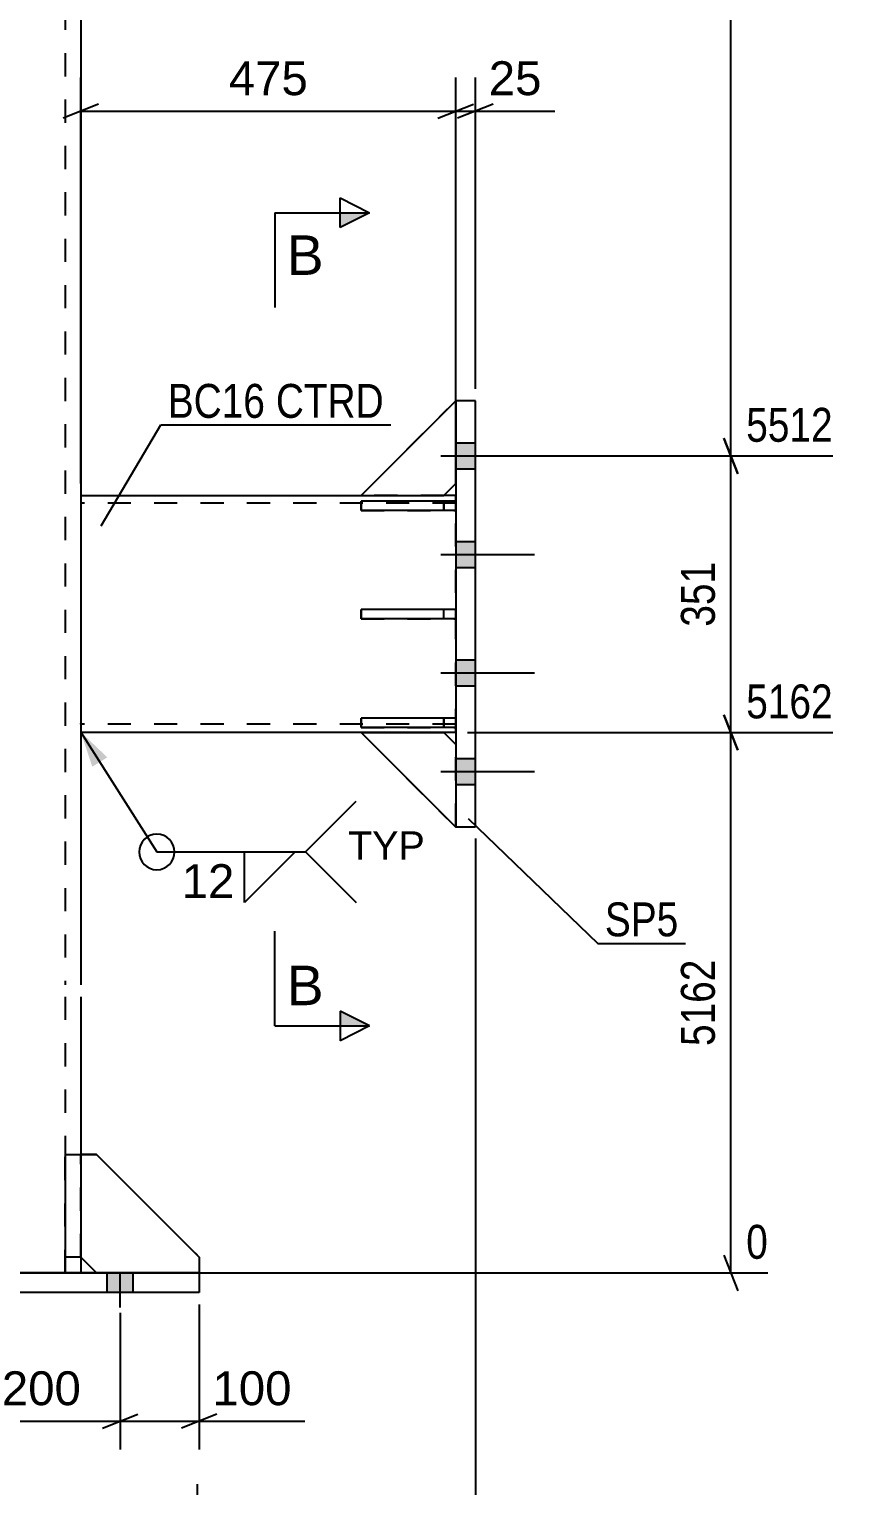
# Model space of a CAD drawing. Header units: millimetres. Extents: x 0 to 841, y 0 to 594.
# Drawn here: x 154.5 to 223, y 198.5 to 321.6 of the extents above; entities that cross this region are included whole.
import ezdxf

# ---------------------------------------------------------------- set-up
doc = ezdxf.new("R2010")
doc.units = ezdxf.units.MM
doc.linetypes.add('DXK_LINE_DOT2', pattern=[3.9198, 1.9599, -1.9599])
doc.styles.add('Arial', font='ARIAL.TTF', dxfattribs={"height": 0.2})
doc.styles.add('Arial Narrow', font='ARIALN.TTF', dxfattribs={"height": 0.2})

# ---------------------------------------------------------------- blocks, each defined once
blk = doc.blocks.new('Part-284928650-2686 - 2638')
at = {"color": 2, "linetype": 'Continuous'}
for p, q in [((158.86, 282.22), (158.86, 280.89)), ((158.86, 282.22), (182.53, 282.22)), ((190.53, 282.22), (189.53, 282.22)), ((158.86, 280.89), (158.86, 262.22)), ((158.86, 262.22), (190.53, 262.22))]:
    blk.add_line(p, q, dxfattribs=at)
at = {"color": 7, "linetype": 'DXK_LINE_DOT2'}
for p, q in [((189.53, 282.22), (182.53, 282.22)), ((190.53, 262.22), (190.53, 282.22)), ((190.53, 281.56), (158.86, 281.56)), ((158.86, 281.4), (158.86, 280.89)), ((158.86, 262.89), (158.86, 262.94)), ((190.53, 262.89), (158.86, 262.89))]:
    blk.add_line(p, q, dxfattribs=at)
blk = doc.blocks.new('Part-284928650-2775 - 2638')
at = {"color": 2, "linetype": 'Continuous'}
for p, q in [((157.53, 226.51), (157.53, 216.51)), ((157.53, 226.51), (158.86, 226.51)), ((158.86, 226.51), (158.86, 216.51)), ((158.86, 217.85), (157.53, 217.85)), ((157.53, 216.51), (158.86, 216.51))]:
    blk.add_line(p, q, dxfattribs=at)
blk = doc.blocks.new('Part-284928650-2776 - 2638')
at = {"color": 2, "linetype": 'Continuous'}
for p, q in [((160.19, 226.51), (158.86, 226.51)), ((168.86, 217.85), (160.19, 226.51)), ((160.19, 216.51), (158.86, 217.85)), ((168.86, 217.85), (168.86, 216.51))]:
    blk.add_line(p, q, dxfattribs=at)
at = {"color": 7, "linetype": 'DXK_LINE_DOT2'}
for p, q in [((158.86, 217.85), (158.86, 226.51)), ((168.86, 216.51), (160.19, 216.51))]:
    blk.add_line(p, q, dxfattribs=at)
blk = doc.blocks.new('Part-284928650-2761 - 2638')
at = {"color": 2, "linetype": 'Continuous'}
for p, q in [((190.53, 290.22), (182.53, 282.22)), ((189.53, 282.22), (190.53, 283.22)), ((182.53, 282.22), (189.53, 282.22))]:
    blk.add_line(p, q, dxfattribs=at)
at = {"color": 7, "linetype": 'DXK_LINE_DOT2'}
blk.add_line((190.53, 283.22), (190.53, 290.22), dxfattribs=at)
blk = doc.blocks.new('Part-284928650-2724 - 2638')
at = {"color": 7, "linetype": 'DXK_LINE_DOT2'}
for p, q in [((157.53, 216.51), (157.53, 226.51)), ((157.53, 226.51), (158.86, 226.51)), ((158.86, 226.51), (158.86, 216.51)), ((158.86, 217.85), (157.53, 217.85)), ((158.86, 216.51), (157.53, 216.51))]:
    blk.add_line(p, q, dxfattribs=at)
blk = doc.blocks.new('Part-284928650-2725 - 2638')
at = {"color": 7, "linetype": 'DXK_LINE_DOT2'}
for p, q in [((158.86, 217.85), (158.86, 226.51)), ((158.86, 226.51), (160.19, 226.51)), ((160.19, 226.51), (168.86, 217.85)), ((160.19, 216.51), (158.86, 217.85)), ((168.86, 217.85), (168.86, 216.51)), ((168.86, 216.51), (160.19, 216.51))]:
    blk.add_line(p, q, dxfattribs=at)
blk = doc.blocks.new('Bolt-284928650-2790 - 2638')
at = {"linetype": 'Continuous'}
for points in [[(123.29, 216.51), (121.09, 216.51), (121.09, 214.85), (123.29, 214.85)], [(123.29, 216.51), (121.09, 216.51), (121.09, 214.85), (123.29, 214.85)], [(123.29, 216.51), (121.09, 216.51), (121.09, 214.85), (123.29, 214.85)], [(123.29, 216.51), (121.09, 216.51), (121.09, 214.85), (123.29, 214.85)], [(136.63, 216.51), (134.43, 216.51), (134.43, 214.85), (136.63, 214.85)], [(136.63, 216.51), (134.43, 216.51), (134.43, 214.85), (136.63, 214.85)], [(149.96, 216.51), (147.76, 216.51), (147.76, 214.85), (149.96, 214.85)], [(149.96, 216.51), (147.76, 216.51), (147.76, 214.85), (149.96, 214.85)], [(163.29, 216.51), (161.09, 216.51), (161.09, 214.85), (163.29, 214.85)], [(163.29, 216.51), (161.09, 216.51), (161.09, 214.85), (163.29, 214.85)], [(163.29, 216.51), (161.09, 216.51), (161.09, 214.85), (163.29, 214.85)], [(163.29, 216.51), (161.09, 216.51), (161.09, 214.85), (163.29, 214.85)]]:
    blk.add_hatch(color=1, dxfattribs=at).paths.add_polyline_path(points)
at = {"color": 1, "linetype": 'Continuous'}
for p, q in [((121.09, 214.85), (121.09, 216.51)), ((121.09, 214.85), (121.09, 216.51)), ((121.09, 214.85), (121.09, 216.51)), ((121.09, 214.85), (121.09, 216.51)), ((122.19, 213.58), (122.19, 216.51)), ((122.19, 213.58), (122.19, 216.51)), ((122.19, 213.58), (122.19, 216.51)), ((122.19, 213.58), (122.19, 216.51)), ((123.29, 214.85), (123.29, 216.51)), ((123.29, 214.85), (123.29, 216.51)), ((123.29, 214.85), (123.29, 216.51)), ((123.29, 214.85), (123.29, 216.51)), ((134.43, 214.85), (134.43, 216.51)), ((134.43, 214.85), (134.43, 216.51)), ((135.53, 213.58), (135.53, 216.51)), ((135.53, 213.58), (135.53, 216.51)), ((136.63, 214.85), (136.63, 216.51)), ((136.63, 214.85), (136.63, 216.51)), ((147.76, 214.85), (147.76, 216.51)), ((147.76, 214.85), (147.76, 216.51)), ((148.86, 213.58), (148.86, 216.51)), ((148.86, 213.58), (148.86, 216.51)), ((149.96, 214.85), (149.96, 216.51)), ((149.96, 214.85), (149.96, 216.51)), ((161.09, 214.85), (161.09, 216.51)), ((161.09, 214.85), (161.09, 216.51)), ((161.09, 214.85), (161.09, 216.51)), ((161.09, 214.85), (161.09, 216.51)), ((162.19, 213.58), (162.19, 216.51)), ((162.19, 213.58), (162.19, 216.51)), ((162.19, 213.58), (162.19, 216.51)), ((162.19, 213.58), (162.19, 216.51)), ((163.29, 214.85), (163.29, 216.51)), ((163.29, 214.85), (163.29, 216.51)), ((163.29, 214.85), (163.29, 216.51)), ((163.29, 214.85), (163.29, 216.51))]:
    blk.add_line(p, q, dxfattribs=at)
blk = doc.blocks.new('Bolt-284928650-2796 - 2638')
at = {"linetype": 'Continuous'}
for points in [[(190.53, 286.66), (190.53, 284.46), (192.19, 284.46), (192.19, 286.66)], [(190.53, 286.66), (190.53, 284.46), (192.19, 284.46), (192.19, 286.66)], [(190.53, 286.66), (190.53, 284.46), (192.19, 284.46), (192.19, 286.66)], [(190.53, 278.32), (190.53, 276.12), (192.19, 276.12), (192.19, 278.32)], [(190.53, 278.32), (190.53, 276.12), (192.19, 276.12), (192.19, 278.32)], [(190.53, 268.32), (190.53, 266.12), (192.19, 266.12), (192.19, 268.32)], [(190.53, 268.32), (190.53, 266.12), (192.19, 266.12), (192.19, 268.32)], [(190.53, 259.99), (190.53, 257.79), (192.19, 257.79), (192.19, 259.99)], [(190.53, 259.99), (190.53, 257.79), (192.19, 257.79), (192.19, 259.99)], [(190.53, 259.99), (190.53, 257.79), (192.19, 257.79), (192.19, 259.99)]]:
    blk.add_hatch(color=1, dxfattribs=at).paths.add_polyline_path(points)
at = {"color": 1, "linetype": 'Continuous'}
for p, q in [((190.53, 286.66), (192.19, 286.66)), ((190.53, 286.66), (192.19, 286.66)), ((190.53, 286.66), (192.19, 286.66)), ((189.26, 285.56), (197.19, 285.56)), ((189.26, 285.56), (197.19, 285.56)), ((189.26, 285.56), (197.19, 285.56)), ((190.53, 284.46), (192.19, 284.46)), ((190.53, 284.46), (192.19, 284.46)), ((190.53, 284.46), (192.19, 284.46)), ((190.53, 278.32), (192.19, 278.32)), ((190.53, 278.32), (192.19, 278.32)), ((189.26, 277.22), (197.19, 277.22)), ((189.26, 277.22), (197.19, 277.22)), ((190.53, 276.12), (192.19, 276.12)), ((190.53, 276.12), (192.19, 276.12)), ((189.26, 267.22), (197.19, 267.22)), ((189.26, 267.22), (197.19, 267.22)), ((190.53, 268.32), (192.19, 268.32)), ((190.53, 268.32), (192.19, 268.32)), ((190.53, 266.12), (192.19, 266.12)), ((190.53, 266.12), (192.19, 266.12)), ((190.53, 259.99), (192.19, 259.99)), ((190.53, 259.99), (192.19, 259.99)), ((190.53, 259.99), (192.19, 259.99)), ((189.26, 258.89), (197.19, 258.89)), ((189.26, 258.89), (197.19, 258.89)), ((189.26, 258.89), (197.19, 258.89)), ((190.53, 257.79), (192.19, 257.79)), ((190.53, 257.79), (192.19, 257.79)), ((190.53, 257.79), (192.19, 257.79))]:
    blk.add_line(p, q, dxfattribs=at)
blk = doc.blocks.new('Part-284928650-2736 - 2638')
at = {"color": 2, "linetype": 'Continuous'}
for p, q in [((190.53, 290.22), (190.53, 254.22)), ((192.19, 290.22), (190.53, 290.22)), ((192.19, 254.22), (192.19, 290.22)), ((190.53, 254.22), (192.19, 254.22))]:
    blk.add_line(p, q, dxfattribs=at)
blk = doc.blocks.new('Part-284928650-2758 - 2638')
at = {"color": 7, "linetype": 'DXK_LINE_DOT2'}
for p, q in [((182.53, 262.18), (189.53, 262.18)), ((190.53, 254.18), (182.53, 262.18)), ((189.53, 262.18), (190.53, 261.18)), ((190.53, 261.18), (190.53, 254.18))]:
    blk.add_line(p, q, dxfattribs=at)
blk = doc.blocks.new('Part-284928650-2759 - 2638')
at = {"color": 2, "linetype": 'Continuous'}
for p, q in [((182.53, 262.18), (189.53, 262.18)), ((182.53, 262.18), (190.53, 254.18)), ((189.53, 262.18), (190.53, 261.18)), ((190.53, 254.18), (190.53, 254.22))]:
    blk.add_line(p, q, dxfattribs=at)
at = {"color": 7, "linetype": 'DXK_LINE_DOT2'}
blk.add_line((190.53, 254.22), (190.53, 261.18), dxfattribs=at)
blk = doc.blocks.new('Part-284928650-2760 - 2638')
at = {"color": 7, "linetype": 'DXK_LINE_DOT2'}
for p, q in [((190.53, 290.22), (182.53, 282.22)), ((190.53, 283.22), (190.53, 290.22)), ((189.53, 282.22), (190.53, 283.22)), ((182.53, 282.22), (189.53, 282.22))]:
    blk.add_line(p, q, dxfattribs=at)
blk = doc.blocks.new('Part-284928650-2801 - 2638')
at = {"color": 7, "linetype": 'DXK_LINE_DOT2'}
for p, q in [((157.53, 499.91), (157.53, 240.85)), ((157.53, 239.85), (157.53, 216.51)), ((158.86, 226.51), (158.86, 216.51)), ((158.86, 216.51), (125.53, 216.51))]:
    blk.add_line(p, q, dxfattribs=at)
at = {"color": 2, "linetype": 'Continuous'}
for p, q in [((158.86, 499.91), (158.86, 240.85)), ((158.86, 239.85), (158.86, 226.51))]:
    blk.add_line(p, q, dxfattribs=at)
blk = doc.blocks.new('Part-284928650-2806 - 2638')
at = {"color": 2, "linetype": 'Continuous'}
for p, q in [((115.53, 214.85), (115.53, 216.51)), ((115.53, 216.51), (168.86, 216.51)), ((168.86, 216.51), (168.86, 214.85)), ((168.86, 214.85), (115.53, 214.85))]:
    blk.add_line(p, q, dxfattribs=at)
blk = doc.blocks.new('Part-284928650-2821 - 2638')
at = {"color": 7, "linetype": 'DXK_LINE_DOT2'}
for p, q in [((190.53, 272.58), (182.53, 272.58)), ((182.53, 272.58), (182.53, 271.78)), ((189.53, 271.78), (189.53, 272.58)), ((190.53, 271.78), (190.53, 272.58)), ((182.53, 271.78), (190.53, 271.78))]:
    blk.add_line(p, q, dxfattribs=at)
blk = doc.blocks.new('Part-284928650-2822 - 2638')
at = {"color": 7, "linetype": 'DXK_LINE_DOT2'}
for p, q in [((190.53, 281.75), (182.53, 281.75)), ((182.53, 281.75), (182.53, 280.95)), ((182.53, 280.95), (190.53, 280.95)), ((189.53, 281.75), (189.53, 280.95)), ((190.53, 280.95), (190.53, 281.75))]:
    blk.add_line(p, q, dxfattribs=at)
blk = doc.blocks.new('Part-284928650-2823 - 2638')
at = {"color": 7, "linetype": 'DXK_LINE_DOT2'}
for p, q in [((190.53, 263.41), (182.53, 263.41)), ((182.53, 263.41), (182.53, 262.61)), ((182.53, 262.61), (190.53, 262.61)), ((189.53, 263.41), (189.53, 262.61)), ((190.53, 262.61), (190.53, 263.41))]:
    blk.add_line(p, q, dxfattribs=at)
blk = doc.blocks.new('Part-284928650-2824 - 2638')
at = {"color": 2, "linetype": 'Continuous'}
for p, q in [((190.53, 272.58), (182.53, 272.58)), ((182.53, 271.78), (182.53, 272.58)), ((190.53, 272.58), (190.53, 271.78)), ((190.53, 271.78), (182.53, 271.78))]:
    blk.add_line(p, q, dxfattribs=at)
at = {"color": 7, "linetype": 'DXK_LINE_DOT2'}
blk.add_line((189.53, 271.78), (189.53, 272.58), dxfattribs=at)
blk = doc.blocks.new('Part-284928650-2825 - 2638')
at = {"color": 2, "linetype": 'Continuous'}
for p, q in [((190.53, 281.75), (182.53, 281.75)), ((182.53, 280.95), (182.53, 281.75)), ((190.53, 280.95), (182.53, 280.95)), ((190.53, 281.75), (190.53, 280.95))]:
    blk.add_line(p, q, dxfattribs=at)
at = {"color": 7, "linetype": 'DXK_LINE_DOT2'}
blk.add_line((189.53, 280.95), (189.53, 281.75), dxfattribs=at)
blk = doc.blocks.new('Part-284928650-2826 - 2638')
at = {"color": 2, "linetype": 'Continuous'}
for p, q in [((190.53, 263.41), (182.53, 263.41)), ((182.53, 262.61), (182.53, 263.41)), ((190.53, 262.61), (182.53, 262.61)), ((190.53, 263.41), (190.53, 262.61))]:
    blk.add_line(p, q, dxfattribs=at)
at = {"color": 7, "linetype": 'DXK_LINE_DOT2'}
blk.add_line((189.53, 262.61), (189.53, 263.41), dxfattribs=at)
blk = doc.blocks.new('StraightDimension-284928650-2840 - 2638')
at = {"color": 7, "linetype": 'Continuous'}
for p, q in [((190.53, 283.22), (190.53, 317.55)), ((192.19, 291.22), (192.19, 317.55)), ((189.03, 314.1), (192.03, 315.3)), ((193.69, 315.3), (190.69, 314.1)), ((190.53, 314.7), (192.19, 314.7)), ((192.19, 314.7), (198.89, 314.7)), ((192.19, 314.7), (198.89, 314.7))]:
    blk.add_line(p, q, dxfattribs=at)
at = {"color": 0}
blk.add_wipeout([(198.37, 315.45), (198.37, 319.65), (192.72, 319.65), (192.72, 315.45)], dxfattribs=at)
at = {"color": 3, "style": 'Arial'}
blk.add_text('25', height=2.865, dxfattribs=at).set_placement((193.32, 316.05))
blk = doc.blocks.new('StraightDimension-284928650-2848 - 2638')
at = {"color": 7, "linetype": 'Continuous'}
for p, q in [((158.86, 283.22), (158.86, 317.55)), ((190.53, 283.22), (190.53, 317.55)), ((160.36, 315.3), (157.36, 314.1)), ((189.03, 314.1), (192.03, 315.3)), ((158.86, 314.7), (190.53, 314.7))]:
    blk.add_line(p, q, dxfattribs=at)
at = {"color": 0}
blk.add_wipeout([(178.63, 315.45), (178.63, 319.65), (170.76, 319.65), (170.76, 315.45)], dxfattribs=at)
at = {"color": 3, "style": 'Arial'}
blk.add_text('475', height=2.865, dxfattribs=at).set_placement((171.36, 316.05))
blk = doc.blocks.new('StraightDimension-284928650-2955 - 2638')
at = {"color": 7, "linetype": 'Continuous'}
for p, q in [((70.98, 260.72), (69.78, 263.72)), ((92.86, 262.22), (61.77, 262.22)), ((70.38, 216.51), (70.38, 262.22)), ((69.78, 218.01), (70.98, 215.01)), ((167.86, 216.51), (67.25, 216.51))]:
    blk.add_line(p, q, dxfattribs=at)
at = {"color": 0}
blk.add_wipeout([(69.63, 243.63), (65.43, 243.63), (65.43, 235.11), (69.63, 235.11)], dxfattribs=at)
at = {"color": 3, "style": 'Arial Narrow'}
blk.add_text('5162', height=2.863, rotation=90.0002, dxfattribs=at).set_placement((69.03, 235.71))
at = {"color": 0, "linetype": 'Continuous'}
for points in [[(69.68, 262.82), (69.68, 267.02), (61.17, 267.02), (61.17, 262.82)], [(69.68, 217.11), (69.68, 221.31), (66.65, 221.31), (66.65, 217.11)]]:
    blk.add_wipeout(points, dxfattribs=at)
at = {"color": 3, "linetype": 'Continuous', "style": 'Arial Narrow'}
for s, height, p in [('5162', 2.863, (61.77, 263.42)), ('0', 2.86, (67.25, 217.71))]:
    blk.add_text(s, height=height, dxfattribs=at).set_placement(p)
blk = doc.blocks.new('StraightDimension-284928650-2962 - 2638')
at = {"color": 7, "linetype": 'Continuous'}
for p, q in [((214.37, 260.68), (213.17, 263.68)), ((191.53, 262.18), (222.38, 262.18)), ((213.77, 216.51), (213.77, 262.18)), ((213.17, 218.01), (214.37, 215.01)), ((116.53, 216.51), (216.89, 216.51))]:
    blk.add_line(p, q, dxfattribs=at)
at = {"color": 0}
blk.add_wipeout([(213.02, 243.6), (208.82, 243.6), (208.82, 235.09), (213.02, 235.09)], dxfattribs=at)
at = {"color": 3, "style": 'Arial Narrow'}
blk.add_text('5162', height=2.863, rotation=90.0002, dxfattribs=at).set_placement((212.42, 235.69))
at = {"color": 0, "linetype": 'Continuous'}
for points in [[(222.98, 262.78), (222.98, 266.98), (214.47, 266.98), (214.47, 262.78)], [(217.49, 217.11), (217.49, 221.31), (214.47, 221.31), (214.47, 217.11)]]:
    blk.add_wipeout(points, dxfattribs=at)
at = {"color": 3, "linetype": 'Continuous', "style": 'Arial Narrow'}
for s, height, p in [('5162', 2.863, (215.07, 263.38)), ('0', 2.86, (215.07, 217.71))]:
    blk.add_text(s, height=height, dxfattribs=at).set_placement(p)
blk = doc.blocks.new('StraightDimension-284928650-2969 - 2638')
at = {"color": 7, "linetype": 'Continuous'}
for p, q in [((214.37, 284.06), (213.17, 287.06)), ((193.19, 285.56), (222.38, 285.56)), ((213.77, 262.18), (213.77, 285.56)), ((213.17, 263.68), (214.37, 260.68)), ((191.53, 262.18), (222.38, 262.18))]:
    blk.add_line(p, q, dxfattribs=at)
at = {"color": 0}
blk.add_wipeout([(213.02, 277.21), (208.82, 277.21), (208.82, 270.53), (213.02, 270.53)], dxfattribs=at)
at = {"color": 3, "style": 'Arial Narrow'}
blk.add_text('351', height=2.863, rotation=90.0002, dxfattribs=at).set_placement((212.42, 271.13))
at = {"color": 0, "linetype": 'Continuous'}
blk.add_wipeout([(222.98, 286.16), (222.98, 290.36), (214.47, 290.36), (214.47, 286.16)], dxfattribs=at)
at = {"color": 3, "linetype": 'Continuous', "style": 'Arial Narrow'}
blk.add_text('5512', height=2.863, dxfattribs=at).set_placement((215.07, 286.76))
blk = doc.blocks.new('StraightDimension-284928650-2977 - 2638')
at = {"color": 7, "linetype": 'Continuous'}
for p, q in [((213.77, 285.56), (213.77, 474.89)), ((213.17, 287.06), (214.37, 284.06)), ((193.19, 285.56), (222.38, 285.56))]:
    blk.add_line(p, q, dxfattribs=at)
blk = doc.blocks.new('StraightDimension-284928650-3039 - 2638')
at = {"color": 7, "linetype": 'Continuous'}
for p, q in [((148.86, 213.13), (148.86, 201.58)), ((162.19, 213.13), (162.19, 201.58)), ((150.36, 204.58), (147.36, 203.38)), ((160.69, 203.38), (163.69, 204.58)), ((148.86, 203.98), (162.19, 203.98))]:
    blk.add_line(p, q, dxfattribs=at)
at = {"color": 0}
blk.add_wipeout([(159.46, 204.73), (159.46, 208.93), (151.59, 208.93), (151.59, 204.73)], dxfattribs=at)
at = {"color": 3, "style": 'Arial'}
blk.add_text('200', height=2.865, dxfattribs=at).set_placement((152.19, 205.33))
blk = doc.blocks.new('StraightDimension-284928650-3046 - 2638')
at = {"color": 7, "linetype": 'Continuous'}
for p, q in [((162.19, 213.13), (162.19, 201.58)), ((168.86, 213.85), (168.86, 201.58)), ((160.69, 203.38), (163.69, 204.58)), ((170.36, 204.58), (167.36, 203.38)), ((162.19, 203.98), (168.86, 203.98)), ((168.86, 203.98), (177.78, 203.98)), ((168.86, 203.98), (177.78, 203.98))]:
    blk.add_line(p, q, dxfattribs=at)
at = {"color": 0}
blk.add_wipeout([(177.26, 204.73), (177.26, 208.93), (169.38, 208.93), (169.38, 204.73)], dxfattribs=at)
at = {"color": 3, "style": 'Arial'}
blk.add_text('100', height=2.865, dxfattribs=at).set_placement((169.98, 205.33))
blk = doc.blocks.new('StraightDimension-284928650-3057 - 2638')
at = {"color": 7, "linetype": 'Continuous'}
for p, q in [((92.19, 253.22), (92.19, 182.64)), ((192.19, 253.22), (192.19, 182.64)), ((93.69, 185.64), (90.69, 184.44)), ((92.19, 185.04), (192.19, 185.04)), ((190.69, 184.44), (193.69, 185.64))]:
    blk.add_line(p, q, dxfattribs=at)
at = {"color": 0}
blk.add_wipeout([(147.24, 185.79), (147.24, 189.99), (137.15, 189.99), (137.15, 185.79)], dxfattribs=at)
at = {"color": 3, "style": 'Arial'}
blk.add_text('1500', height=2.865, dxfattribs=at).set_placement((137.75, 186.39))
blk = doc.blocks.new('Mark-284928650-2682 - 2638')
at = {"color": 0}
for points in [[(174.44, 288.78), (174.44, 291.78), (166.21, 291.78), (166.21, 288.78)], [(184.46, 288.78), (184.46, 291.78), (175.34, 291.78), (175.34, 288.78)]]:
    blk.add_wipeout(points, dxfattribs=at)
for points in [[(174.44, 288.78), (174.44, 291.78), (166.21, 291.78), (166.21, 288.78)], [(184.46, 288.78), (184.46, 291.78), (175.34, 291.78), (175.34, 288.78)]]:
    blk.add_wipeout(points, dxfattribs=at)
at = {"color": 30, "linetype": 'Continuous'}
for p, q in [((160.58, 279.66), (165.61, 288.18)), ((165.61, 288.18), (185.06, 288.18))]:
    blk.add_line(p, q, dxfattribs=at)
at = {"color": 3, "style": 'Arial Narrow'}
for s, p in [('BC16', (166.21, 288.78)), ('CTRD', (175.34, 288.78))]:
    blk.add_text(s, height=2.863, dxfattribs=at).set_placement(p)
blk = doc.blocks.new('Mark-284928650-2732 - 2638')
at = {"color": 0}
blk.add_wipeout([(209.35, 244.96), (209.35, 247.96), (203.13, 247.96), (203.13, 244.96)], dxfattribs=at)
blk.add_wipeout([(209.35, 244.96), (209.35, 247.96), (203.13, 247.96), (203.13, 244.96)], dxfattribs=at)
at = {"color": 30, "linetype": 'Continuous'}
for p, q in [((191.58, 254.93), (202.53, 244.36)), ((202.53, 244.36), (209.95, 244.36))]:
    blk.add_line(p, q, dxfattribs=at)
at = {"color": 3, "style": 'Arial Narrow'}
blk.add_text('SP5', height=2.863, dxfattribs=at).set_placement((203.13, 244.96))
blk = doc.blocks.new('SectionMark-284928650-3108 - 2638')
at = {"color": 6, "linetype": 'Continuous'}
blk.add_line((168.72, 190.65), (168.72, 198.65), dxfattribs=at)
blk = doc.blocks.new('SectionMark-284928650-3104 - 2638')
at = {"linetype": 'Continuous'}
for points in [[(180.76, 304.86), (180.76, 306.11), (183.26, 306.11)], [(180.76, 237.39), (180.76, 238.64), (183.26, 237.39)]]:
    blk.add_hatch(color=6, dxfattribs=at).paths.add_polyline_path(points)
at = {"color": 6, "linetype": 'Continuous'}
for p, q in [((180.76, 304.86), (180.76, 307.36)), ((180.76, 307.36), (183.26, 306.11)), ((175.26, 306.11), (175.26, 298.11)), ((175.26, 306.11), (183.26, 306.11)), ((183.26, 306.11), (180.76, 304.86)), ((175.26, 237.39), (175.26, 245.39)), ((183.26, 237.39), (180.76, 238.64)), ((180.76, 238.64), (180.76, 236.14)), ((175.26, 237.39), (183.26, 237.39)), ((183.26, 237.39), (180.76, 236.14))]:
    blk.add_line(p, q, dxfattribs=at)
at = {"color": 0, "linetype": 'Continuous'}
for points in [[(179.37, 300.86), (179.37, 304.36), (176.26, 304.36), (176.26, 300.86)], [(179.37, 239.14), (179.37, 242.64), (176.26, 242.64), (176.26, 239.14)]]:
    blk.add_wipeout(points, dxfattribs=at)
at = {"color": 3, "linetype": 'Continuous', "style": 'Arial'}
for p in [(176.26, 300.86), (176.26, 239.14)]:
    blk.add_text('B', height=3.34, dxfattribs=at).set_placement(p)
blk = doc.blocks.new('WeldMark-284928650-3123 - 2638')
at = {"linetype": 'Continuous'}
blk.add_hatch(color=30, dxfattribs=at).paths.add_polyline_path([(159.83, 259.29), (158.86, 262.22), (161.1, 260.09)])
at = {"color": 30, "linetype": 'Continuous'}
for p, q in [((158.86, 262.22), (165.28, 252.09)), ((165.28, 252.09), (177.83, 252.09))]:
    blk.add_line(p, q, dxfattribs=at)
at = {"color": 3, "linetype": 'Continuous'}
for p, q in [((177.83, 252.09), (182.12, 256.38)), ((172.69, 252.09), (176.97, 252.09)), ((176.97, 252.09), (172.69, 247.81)), ((172.69, 247.81), (172.69, 252.09)), ((177.83, 252.09), (182.12, 247.81))]:
    blk.add_line(p, q, dxfattribs=at)
blk.add_arc((165.28, 252.09), 1.5, 90, 270, dxfattribs=at)
at = {"color": 0}
blk.add_wipeout([(172.03, 247.99), (172.03, 251.39), (167.18, 251.39), (167.18, 247.99)], dxfattribs=at)
at = {"color": 3, "linetype": 'Continuous'}
blk.add_arc((165.28, 252.09), 1.5, 270, 90, dxfattribs=at)
at = {"color": 3, "style": 'Arial'}
blk.add_text('12', height=2.865, dxfattribs=at).set_placement((167.38, 248.19))
at = {"color": 0, "linetype": 'Continuous'}
blk.add_wipeout([(187.91, 251.44), (187.91, 253.94), (181.43, 253.94), (181.43, 251.44)], dxfattribs=at)
blk.add_wipeout([(187.91, 251.44), (187.91, 253.94), (181.43, 253.94), (181.43, 251.44)], dxfattribs=at)
at = {"color": 3, "linetype": 'Continuous', "style": 'Arial'}
blk.add_text('TYP', height=2.388, dxfattribs=at).set_placement((181.43, 251.44))

msp = doc.modelspace()

# ---------------------------------------------------------------- block references
for name in ['Part-284928650-2801 - 2638', 'Part-284928650-2761 - 2638', 'Part-284928650-2760 - 2638', 'Part-284928650-2736 - 2638', 'Bolt-284928650-2796 - 2638', 'Part-284928650-2686 - 2638', 'Part-284928650-2822 - 2638', 'Part-284928650-2825 - 2638', 'Part-284928650-2821 - 2638', 'Part-284928650-2824 - 2638', 'Part-284928650-2823 - 2638', 'Part-284928650-2826 - 2638', 'Part-284928650-2758 - 2638', 'Part-284928650-2759 - 2638', 'Part-284928650-2775 - 2638', 'Part-284928650-2724 - 2638', 'Part-284928650-2776 - 2638', 'Part-284928650-2725 - 2638', 'Part-284928650-2806 - 2638', 'Bolt-284928650-2790 - 2638']:
    msp.add_blockref(name, (0, 0))

# ---------------------------------------------------------------- next in the draw order: block references
for name in ['StraightDimension-284928650-2840 - 2638', 'StraightDimension-284928650-2955 - 2638', 'StraightDimension-284928650-3039 - 2638']:
    msp.add_blockref(name, (0, 0))

# ---------------------------------------------------------------- next in the draw order: block references
for name in ['StraightDimension-284928650-2848 - 2638', 'StraightDimension-284928650-2962 - 2638', 'StraightDimension-284928650-3046 - 2638']:
    msp.add_blockref(name, (0, 0))

# ---------------------------------------------------------------- next in the draw order: block references
for name in ['Mark-284928650-2682 - 2638', 'StraightDimension-284928650-2969 - 2638', 'StraightDimension-284928650-3057 - 2638']:
    msp.add_blockref(name, (0, 0))

# ---------------------------------------------------------------- next in the draw order: block references
for name in ['SectionMark-284928650-3108 - 2638', 'StraightDimension-284928650-2977 - 2638', 'SectionMark-284928650-3104 - 2638', 'Mark-284928650-2732 - 2638']:
    msp.add_blockref(name, (0, 0))

# ---------------------------------------------------------------- next in the draw order: block references
msp.add_blockref('WeldMark-284928650-3123 - 2638', (0, 0))

doc.saveas('drawing.dxf')
